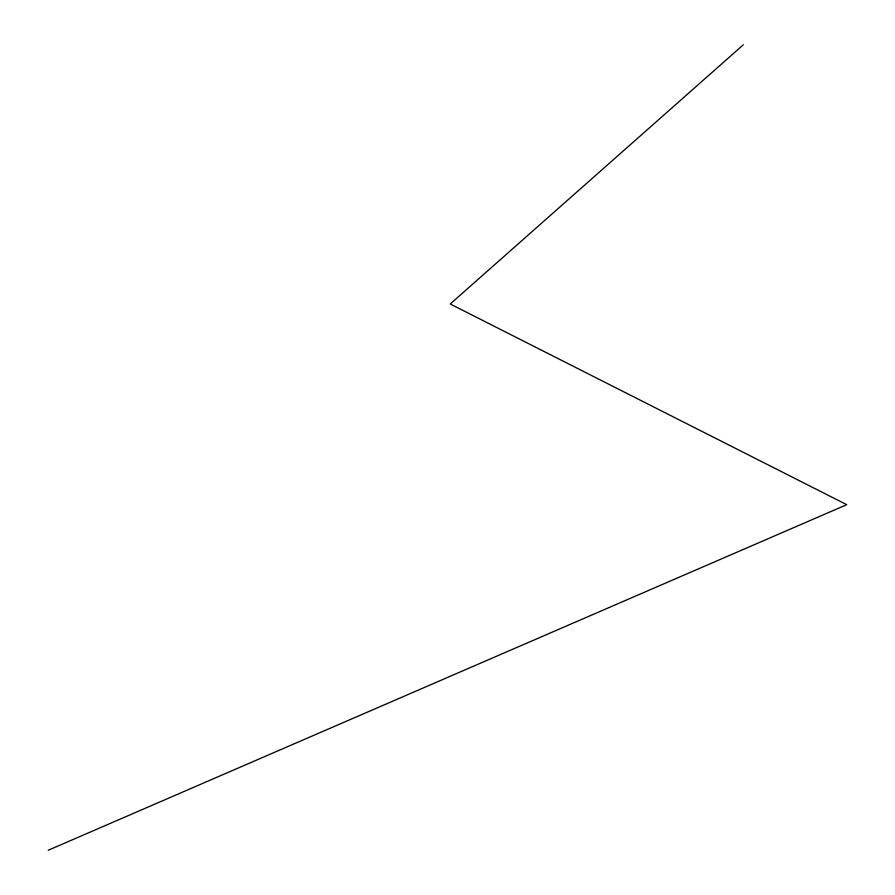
<?xml version="1.0" encoding="UTF-8"?>
<svg xmlns="http://www.w3.org/2000/svg" width="895" height="895" viewBox="0 0 895 895"><rect width="100%" height="100%" fill="white"/><g stroke="black" fill="none" stroke-linecap="round" stroke-linejoin="round"><path stroke-width="1.34" d="M743.353 44.75L450.23 303.987L846.759 504.679L48.24 850.25"/></g></svg>
